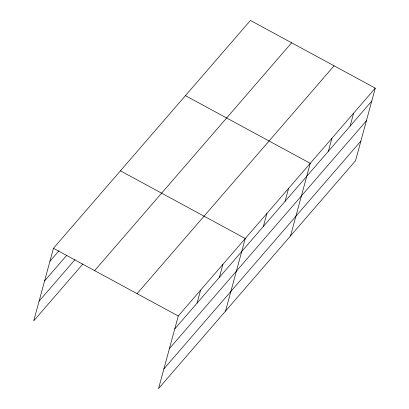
<?xml version="1.0" encoding="UTF-8"?>
<svg xmlns="http://www.w3.org/2000/svg" width="409" height="409" viewBox="0 0 409 409"><rect width="100%" height="100%" fill="white"/><g stroke="black" fill="none" stroke-linecap="round" stroke-linejoin="round"><path stroke-width="0.61" d="M375.268 88.145L178.268 315.988L158.554 388.55L355.554 160.706L375.268 88.145L250.446 20.45L53.446 248.294L33.732 320.855L82.935 263.948M197.072 303.125L200.594 290.165M219.403 277.307L222.92 264.347M225.533 311.085L245.247 238.524L120.425 170.829M263.396 226.422L266.919 213.457M285.068 201.356L288.59 188.396M290.543 235.896L310.257 163.334L185.435 95.64M328.407 151.233L331.929 138.273M350.078 126.171L353.601 113.206M49.924 261.254L59.019 250.732M44.581 280.922L66.907 255.098M39.075 301.188L75.046 259.582M94.637 270.635L291.637 42.792M137.076 293.652L334.076 65.808M174.745 328.948L371.745 101.105M169.403 348.616L366.403 120.773M163.897 368.882L360.896 141.039M53.446 248.294L178.268 315.988"/></g></svg>
